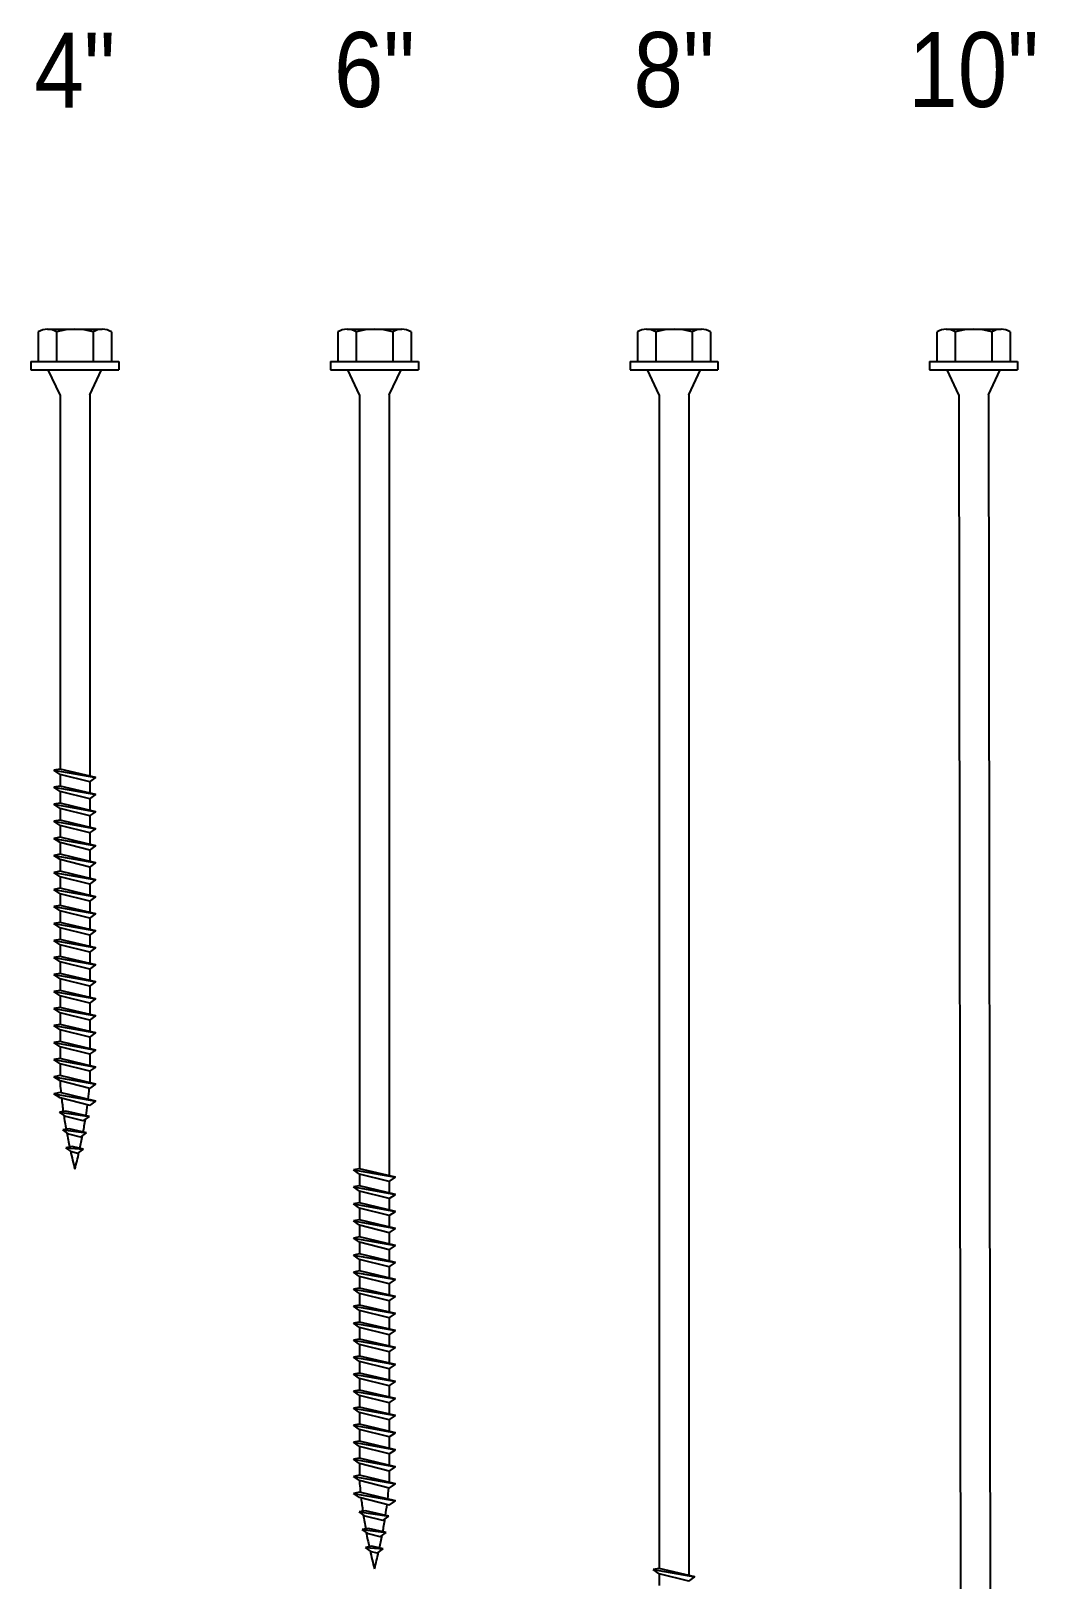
# Model space of a CAD drawing. Header units: inches. Extents: x -2661 to 42767, y -1222 to 9099.
# Drawn here: x 1319.53 to 1324.56, y 1306.39 to 1314.13 of the extents above; entities that cross this region are included whole.
import ezdxf

# ---------------------------------------------------------------- set-up
doc = ezdxf.new("R2010")
doc.units = ezdxf.units.IN
doc.header["$LTSCALE"] = 12
doc.header["$MEASUREMENT"] = 0
doc.layers.add('S-ANNO-NOTE', color=4, linetype='CONTINUOUS')
doc.layers.add('S-SIMPSON', color=2, linetype='CONTINUOUS')
doc.styles.add('Arial', font='arial.ttf', dxfattribs={"width": 0.85})

# ---------------------------------------------------------------- blocks, each defined once
blk = doc.blocks.new('TLOK010')
at = {"layer": 'S-SIMPSON'}
for p, q in [((-0.1833, 0.1899), (-0.1833, 0.0423)), ((-0.1374, 0.2031), (0.1374, 0.2031)), ((-0.0916, 0.1899), (-0.0916, 0.0423)), ((0.0916, 0.1899), (0.0916, 0.0423)), ((0.1833, 0.1899), (0.1833, 0.0423)), ((-0.2201, 0.0423), (0.2201, 0.0423)), ((-0.2201, 0.0423), (-0.2201, 0)), ((-0.2201, 0), (0.2201, 0)), ((-0.0741, -0.125), (-0.1331, 0)), ((-0.1323, 0), (0.1323, 0)), ((0.0741, -0.125), (0.1331, 0)), ((0.2201, 0.0423), (0.2201, 0)), ((-0.0741, -0.125), (-0.0635, -7.9981)), ((0.0741, -0.125), (0.0848, -8.0332))]:
    blk.add_line(p, q, dxfattribs=at)
for centre, radius, start, end in [((-0.1374, 0.1172), 0.086, 57.79577, 122.20423), ((0, -0.1209), 0.324, 73.57358, 106.42642), ((0.1374, 0.1172), 0.086, 57.79577, 122.20423)]:
    blk.add_arc(centre, radius, start, end, dxfattribs=at)
blk = doc.blocks.new('TLOK08')
at = {"layer": 'S-SIMPSON'}
for p, q in [((-0.1833, 0.1899), (-0.1833, 0.0423)), ((-0.1374, 0.2031), (0.1374, 0.2031)), ((-0.0916, 0.1899), (-0.0916, 0.0423)), ((0.0916, 0.1899), (0.0916, 0.0423)), ((0.1833, 0.1899), (0.1833, 0.0423)), ((-0.2201, 0.0423), (0.2201, 0.0423)), ((-0.2201, 0.0423), (-0.2201, 0)), ((-0.2201, 0), (0.2201, 0)), ((-0.0741, -0.125), (-0.1331, 0)), ((-0.1323, 0), (0.1323, 0)), ((0.0741, -0.125), (0.1331, 0)), ((0.2201, 0.0423), (0.2201, 0)), ((-0.0741, -0.125), (-0.0741, -5.9981)), ((0.0741, -0.125), (0.0741, -6.0332)), ((-0.0741, -5.9981), (-0.1048, -6.0036)), ((-0.0741, -5.9981), (-0.1048, -6.0036)), ((-0.0741, -5.9981), (-0.1048, -6.0036)), ((-0.0741, -5.9981), (-0.1048, -6.0036)), ((-0.0741, -6.025), (-0.1048, -6.0036)), ((-0.0741, -6.025), (-0.1048, -6.0036)), ((-0.0741, -6.025), (-0.1048, -6.0036)), ((-0.0741, -6.025), (-0.1048, -6.0036)), ((-0.1048, -6.0036), (0.1048, -6.0405)), ((-0.1048, -6.0036), (0.1048, -6.0405)), ((-0.1048, -6.0036), (0.1048, -6.0405)), ((-0.1048, -6.0036), (0.1048, -6.0405)), ((0.1048, -6.0405), (-0.0741, -5.9981)), ((0.1048, -6.0405), (-0.0741, -5.9981)), ((0.1048, -6.0405), (-0.0741, -5.9981)), ((0.1048, -6.0405), (-0.0741, -5.9981)), ((-0.0741, -6.025), (-0.0741, -6.0833)), ((0.0741, -6.062), (-0.0741, -6.025)), ((0.0741, -6.062), (-0.0741, -6.025)), ((0.0741, -6.062), (-0.0741, -6.025)), ((0.0741, -6.062), (-0.0741, -6.025)), ((0.0741, -6.062), (0.1048, -6.0405)), ((0.0741, -6.062), (0.1048, -6.0405)), ((0.0741, -6.062), (0.1048, -6.0405)), ((0.0741, -6.062), (0.1048, -6.0405))]:
    blk.add_line(p, q, dxfattribs=at)
for centre, radius, start, end in [((-0.1374, 0.1172), 0.086, 57.79577, 122.20423), ((0, -0.1209), 0.324, 73.57358, 106.42642), ((0.1374, 0.1172), 0.086, 57.79577, 122.20423)]:
    blk.add_arc(centre, radius, start, end, dxfattribs=at)
blk = doc.blocks.new('TLOK06')
at = {"layer": 'S-SIMPSON'}
for p, q in [((-0.1833, 0.1899), (-0.1833, 0.0423)), ((-0.1374, 0.2031), (0.1374, 0.2031)), ((-0.0916, 0.1899), (-0.0916, 0.0423)), ((0.0916, 0.1899), (0.0916, 0.0423)), ((0.1833, 0.1899), (0.1833, 0.0423)), ((-0.2201, 0.0423), (0.2201, 0.0423)), ((-0.2201, 0.0423), (-0.2201, 0)), ((-0.2201, 0), (0.2201, 0)), ((-0.0741, -0.125), (-0.1331, 0)), ((-0.1323, 0), (0.1323, 0)), ((0.0741, -0.125), (0.1331, 0)), ((0.2201, 0.0423), (0.2201, 0)), ((-0.0741, -0.125), (-0.0741, -3.9981)), ((0.0741, -0.125), (0.0741, -4.0332)), ((-0.0741, -3.9981), (-0.1048, -4.0036)), ((-0.0741, -3.9981), (-0.1048, -4.0036)), ((-0.0741, -3.9981), (-0.1048, -4.0036)), ((-0.0741, -3.9981), (-0.1048, -4.0036)), ((-0.0741, -4.025), (-0.1048, -4.0036)), ((-0.0741, -4.025), (-0.1048, -4.0036)), ((-0.0741, -4.025), (-0.1048, -4.0036)), ((-0.0741, -4.025), (-0.1048, -4.0036)), ((-0.1048, -4.0036), (0.1048, -4.0405)), ((-0.1048, -4.0036), (0.1048, -4.0405)), ((-0.1048, -4.0036), (0.1048, -4.0405)), ((-0.1048, -4.0036), (0.1048, -4.0405)), ((0.1048, -4.0405), (-0.0741, -3.9981)), ((0.1048, -4.0405), (-0.0741, -3.9981)), ((0.1048, -4.0405), (-0.0741, -3.9981)), ((0.1048, -4.0405), (-0.0741, -3.9981)), ((-0.0741, -4.025), (-0.0741, -4.0833)), ((0.0741, -4.062), (-0.0741, -4.025)), ((0.0741, -4.062), (-0.0741, -4.025)), ((0.0741, -4.062), (-0.0741, -4.025)), ((0.0741, -4.062), (-0.0741, -4.025)), ((-0.0741, -4.0833), (-0.1048, -4.0887)), ((-0.0741, -4.0833), (-0.1048, -4.0887)), ((-0.0741, -4.0833), (-0.1048, -4.0887)), ((-0.0741, -4.0833), (-0.1048, -4.0887)), ((-0.0741, -4.0833), (-0.1048, -4.0887)), ((-0.0741, -4.1102), (-0.1048, -4.0887)), ((-0.0741, -4.1102), (-0.1048, -4.0887)), ((-0.0741, -4.1102), (-0.1048, -4.0887)), ((-0.0741, -4.1102), (-0.1048, -4.0887)), ((-0.0741, -4.1102), (-0.1048, -4.0887)), ((-0.1048, -4.0887), (0.1048, -4.1257)), ((-0.1048, -4.0887), (0.1048, -4.1257)), ((-0.1048, -4.0887), (0.1048, -4.1257)), ((-0.1048, -4.0887), (0.1048, -4.1257)), ((-0.1048, -4.0887), (0.1048, -4.1257)), ((0.1048, -4.1257), (-0.0741, -4.0833)), ((0.1048, -4.1257), (-0.0741, -4.0833)), ((0.1048, -4.1257), (-0.0741, -4.0833)), ((0.1048, -4.1257), (-0.0741, -4.0833)), ((0.1048, -4.1257), (-0.0741, -4.0833)), ((0.0741, -4.062), (0.1048, -4.0405)), ((0.0741, -4.062), (0.1048, -4.0405)), ((0.0741, -4.062), (0.1048, -4.0405)), ((0.0741, -4.062), (0.1048, -4.0405)), ((0.0741, -4.062), (0.0741, -4.1184)), ((-0.0741, -4.1685), (-0.1048, -4.1739)), ((-0.0741, -4.1685), (-0.1048, -4.1739)), ((-0.0741, -4.1685), (-0.1048, -4.1739)), ((-0.0741, -4.1685), (-0.1048, -4.1739)), ((-0.0741, -4.1954), (-0.1048, -4.1739)), ((-0.0741, -4.1954), (-0.1048, -4.1739)), ((-0.0741, -4.1954), (-0.1048, -4.1739)), ((-0.0741, -4.1954), (-0.1048, -4.1739)), ((-0.1048, -4.1739), (0.1048, -4.2109)), ((-0.1048, -4.1739), (0.1048, -4.2109)), ((-0.1048, -4.1739), (0.1048, -4.2109)), ((-0.1048, -4.1739), (0.1048, -4.2109)), ((-0.0741, -4.1102), (-0.0741, -4.1685)), ((0.0741, -4.1472), (-0.0741, -4.1102)), ((0.0741, -4.1472), (-0.0741, -4.1102)), ((0.0741, -4.1472), (-0.0741, -4.1102)), ((0.0741, -4.1472), (-0.0741, -4.1102)), ((0.0741, -4.1472), (-0.0741, -4.1102)), ((0.1048, -4.2109), (-0.0741, -4.1685)), ((0.1048, -4.2109), (-0.0741, -4.1685)), ((0.1048, -4.2109), (-0.0741, -4.1685)), ((0.1048, -4.2109), (-0.0741, -4.1685)), ((0.0741, -4.1472), (0.1048, -4.1257)), ((0.0741, -4.1472), (0.1048, -4.1257)), ((0.0741, -4.1472), (0.1048, -4.1257)), ((0.0741, -4.1472), (0.1048, -4.1257)), ((0.0741, -4.1472), (0.1048, -4.1257)), ((0.0741, -4.1472), (0.0741, -4.2036)), ((-0.0741, -4.2537), (-0.1048, -4.2591)), ((-0.0741, -4.2537), (-0.1048, -4.2591)), ((-0.0741, -4.2537), (-0.1048, -4.2591)), ((-0.0741, -4.2537), (-0.1048, -4.2591)), ((-0.0741, -4.2806), (-0.1048, -4.2591)), ((-0.0741, -4.2806), (-0.1048, -4.2591)), ((-0.0741, -4.2806), (-0.1048, -4.2591)), ((-0.0741, -4.2806), (-0.1048, -4.2591)), ((-0.1048, -4.2591), (0.1048, -4.2961)), ((-0.1048, -4.2591), (0.1048, -4.2961)), ((-0.1048, -4.2591), (0.1048, -4.2961)), ((-0.1048, -4.2591), (0.1048, -4.2961)), ((-0.0741, -4.1954), (-0.0741, -4.2537)), ((0.0741, -4.2323), (-0.0741, -4.1954)), ((0.0741, -4.2323), (-0.0741, -4.1954)), ((0.0741, -4.2323), (-0.0741, -4.1954)), ((0.0741, -4.2323), (-0.0741, -4.1954)), ((0.1048, -4.2961), (-0.0741, -4.2537)), ((0.1048, -4.2961), (-0.0741, -4.2537)), ((0.1048, -4.2961), (-0.0741, -4.2537)), ((0.1048, -4.2961), (-0.0741, -4.2537)), ((0.0741, -4.2323), (0.1048, -4.2109)), ((0.0741, -4.2323), (0.1048, -4.2109)), ((0.0741, -4.2323), (0.1048, -4.2109)), ((0.0741, -4.2323), (0.1048, -4.2109)), ((0.0741, -4.2323), (0.0741, -4.2888)), ((-0.0741, -4.2806), (-0.0741, -4.3389)), ((0.0741, -4.3175), (-0.0741, -4.2806)), ((0.0741, -4.3175), (-0.0741, -4.2806)), ((0.0741, -4.3175), (-0.0741, -4.2806)), ((0.0741, -4.3175), (-0.0741, -4.2806)), ((0.0741, -4.3175), (0.1048, -4.2961)), ((0.0741, -4.3175), (0.1048, -4.2961)), ((0.0741, -4.3175), (0.1048, -4.2961)), ((0.0741, -4.3175), (0.1048, -4.2961)), ((0.0741, -4.3175), (0.0741, -4.374)), ((-0.0741, -4.3389), (-0.1048, -4.3443)), ((-0.0741, -4.3389), (-0.1048, -4.3443)), ((-0.0741, -4.3389), (-0.1048, -4.3443)), ((-0.0741, -4.3389), (-0.1048, -4.3443)), ((-0.0741, -4.3658), (-0.1048, -4.3443)), ((-0.0741, -4.3658), (-0.1048, -4.3443)), ((-0.0741, -4.3658), (-0.1048, -4.3443)), ((-0.0741, -4.3658), (-0.1048, -4.3443)), ((-0.1048, -4.3443), (0.1048, -4.3812)), ((-0.1048, -4.3443), (0.1048, -4.3812)), ((-0.1048, -4.3443), (0.1048, -4.3812)), ((-0.1048, -4.3443), (0.1048, -4.3812)), ((0.1048, -4.3812), (-0.0741, -4.3389)), ((0.1048, -4.3812), (-0.0741, -4.3389)), ((0.1048, -4.3812), (-0.0741, -4.3389)), ((0.1048, -4.3812), (-0.0741, -4.3389)), ((-0.0741, -4.3658), (-0.0741, -4.4241)), ((0.0741, -4.4027), (-0.0741, -4.3658)), ((0.0741, -4.4027), (-0.0741, -4.3658)), ((0.0741, -4.4027), (-0.0741, -4.3658)), ((0.0741, -4.4027), (-0.0741, -4.3658)), ((0.0741, -4.4027), (0.1048, -4.3812)), ((0.0741, -4.4027), (0.1048, -4.3812)), ((0.0741, -4.4027), (0.1048, -4.3812)), ((0.0741, -4.4027), (0.1048, -4.3812)), ((0.0741, -4.4027), (0.0741, -4.4592)), ((-0.0741, -4.4241), (-0.1048, -4.4295)), ((-0.0741, -4.4241), (-0.1048, -4.4295)), ((-0.0741, -4.451), (-0.1048, -4.4295)), ((-0.0741, -4.451), (-0.1048, -4.4295)), ((-0.1048, -4.4295), (0.1048, -4.4664)), ((-0.1048, -4.4295), (0.1048, -4.4664)), ((0.1048, -4.4664), (-0.0741, -4.4241)), ((0.1048, -4.4664), (-0.0741, -4.4241)), ((-0.0741, -4.451), (-0.0741, -4.5093)), ((0.0741, -4.4879), (-0.0741, -4.451)), ((0.0741, -4.4879), (-0.0741, -4.451)), ((0.0741, -4.4879), (0.1048, -4.4664)), ((0.0741, -4.4879), (0.1048, -4.4664)), ((0.0741, -4.4879), (0.0741, -4.5444)), ((-0.0741, -4.5093), (-0.1048, -4.5147)), ((-0.0741, -4.5093), (-0.1048, -4.5147)), ((-0.0741, -4.5361), (-0.1048, -4.5147)), ((-0.0741, -4.5361), (-0.1048, -4.5147)), ((-0.1048, -4.5147), (0.1048, -4.5516)), ((-0.1048, -4.5147), (0.1048, -4.5516)), ((0.1048, -4.5516), (-0.0741, -4.5093)), ((0.1048, -4.5516), (-0.0741, -4.5093)), ((-0.0741, -4.5361), (-0.0741, -4.5944)), ((0.0741, -4.5731), (-0.0741, -4.5361)), ((0.0741, -4.5731), (-0.0741, -4.5361)), ((0.0741, -4.5731), (0.1048, -4.5516)), ((0.0741, -4.5731), (0.1048, -4.5516)), ((-0.0741, -4.5944), (-0.1048, -4.5999)), ((-0.0741, -4.6213), (-0.1048, -4.5999)), ((-0.1048, -4.5999), (0.1048, -4.6368)), ((0.1048, -4.6368), (-0.0741, -4.5944)), ((-0.0741, -4.6213), (-0.0741, -4.6796)), ((0.0741, -4.6583), (-0.0741, -4.6213)), ((0.0741, -4.5731), (0.0741, -4.6295)), ((0.0741, -4.6583), (0.1048, -4.6368)), ((-0.0741, -4.6796), (-0.1048, -4.685)), ((-0.0741, -4.6796), (-0.1048, -4.685)), ((-0.0741, -4.6796), (-0.1048, -4.685)), ((-0.0741, -4.6796), (-0.1048, -4.685)), ((-0.0741, -4.7065), (-0.1048, -4.685)), ((-0.0741, -4.7065), (-0.1048, -4.685)), ((-0.0741, -4.7065), (-0.1048, -4.685)), ((-0.0741, -4.7065), (-0.1048, -4.685)), ((-0.1048, -4.685), (0.1048, -4.722)), ((-0.1048, -4.685), (0.1048, -4.722)), ((-0.1048, -4.685), (0.1048, -4.722)), ((-0.1048, -4.685), (0.1048, -4.722)), ((0.1048, -4.722), (-0.0741, -4.6796)), ((0.1048, -4.722), (-0.0741, -4.6796)), ((0.1048, -4.722), (-0.0741, -4.6796)), ((0.1048, -4.722), (-0.0741, -4.6796)), ((-0.0741, -4.7065), (-0.0741, -4.7648)), ((0.0741, -4.7435), (-0.0741, -4.7065)), ((0.0741, -4.7435), (-0.0741, -4.7065)), ((0.0741, -4.7435), (-0.0741, -4.7065)), ((0.0741, -4.7435), (-0.0741, -4.7065)), ((0.0741, -4.6583), (0.0741, -4.7147)), ((0.0741, -4.7435), (0.1048, -4.722)), ((0.0741, -4.7435), (0.1048, -4.722)), ((0.0741, -4.7435), (0.1048, -4.722)), ((0.0741, -4.7435), (0.1048, -4.722)), ((-0.0741, -4.7648), (-0.1048, -4.7702)), ((-0.0741, -4.7648), (-0.1048, -4.7702)), ((-0.0741, -4.7648), (-0.1048, -4.7702)), ((-0.0741, -4.7648), (-0.1048, -4.7702)), ((-0.0741, -4.7917), (-0.1048, -4.7702)), ((-0.0741, -4.7917), (-0.1048, -4.7702)), ((-0.0741, -4.7917), (-0.1048, -4.7702)), ((-0.0741, -4.7917), (-0.1048, -4.7702)), ((-0.1048, -4.7702), (0.1048, -4.8072)), ((-0.1048, -4.7702), (0.1048, -4.8072)), ((-0.1048, -4.7702), (0.1048, -4.8072)), ((-0.1048, -4.7702), (0.1048, -4.8072)), ((0.1048, -4.8072), (-0.0741, -4.7648)), ((0.1048, -4.8072), (-0.0741, -4.7648)), ((0.1048, -4.8072), (-0.0741, -4.7648)), ((0.1048, -4.8072), (-0.0741, -4.7648)), ((-0.0741, -4.7917), (-0.0741, -4.85)), ((0.0741, -4.8286), (-0.0741, -4.7917)), ((0.0741, -4.8286), (-0.0741, -4.7917)), ((0.0741, -4.8286), (-0.0741, -4.7917)), ((0.0741, -4.8286), (-0.0741, -4.7917)), ((0.0741, -4.7435), (0.0741, -4.7999)), ((-0.0741, -4.85), (-0.1048, -4.8554)), ((-0.0741, -4.85), (-0.1048, -4.8554)), ((-0.0741, -4.85), (-0.1048, -4.8554)), ((-0.0741, -4.85), (-0.1048, -4.8554)), ((-0.0741, -4.85), (-0.1048, -4.8554)), ((-0.0741, -4.8769), (-0.1048, -4.8554)), ((-0.0741, -4.8769), (-0.1048, -4.8554)), ((-0.0741, -4.8769), (-0.1048, -4.8554)), ((-0.0741, -4.8769), (-0.1048, -4.8554)), ((-0.0741, -4.8769), (-0.1048, -4.8554)), ((-0.1048, -4.8554), (0.1048, -4.8924)), ((-0.1048, -4.8554), (0.1048, -4.8924)), ((-0.1048, -4.8554), (0.1048, -4.8924)), ((-0.1048, -4.8554), (0.1048, -4.8924)), ((-0.1048, -4.8554), (0.1048, -4.8924)), ((0.1048, -4.8924), (-0.0741, -4.85)), ((0.1048, -4.8924), (-0.0741, -4.85)), ((0.1048, -4.8924), (-0.0741, -4.85)), ((0.1048, -4.8924), (-0.0741, -4.85)), ((0.1048, -4.8924), (-0.0741, -4.85)), ((-0.0741, -4.8769), (-0.0741, -4.9352)), ((0.0741, -4.9138), (-0.0741, -4.8769)), ((0.0741, -4.9138), (-0.0741, -4.8769)), ((0.0741, -4.9138), (-0.0741, -4.8769)), ((0.0741, -4.9138), (-0.0741, -4.8769)), ((0.0741, -4.9138), (-0.0741, -4.8769)), ((0.0741, -4.8286), (0.1048, -4.8072)), ((0.0741, -4.8286), (0.1048, -4.8072)), ((0.0741, -4.8286), (0.1048, -4.8072)), ((0.0741, -4.8286), (0.1048, -4.8072)), ((0.0741, -4.8286), (0.0741, -4.8851)), ((-0.0741, -4.9352), (-0.1048, -4.9406)), ((-0.0741, -4.9352), (-0.1048, -4.9406)), ((-0.0741, -4.9352), (-0.1048, -4.9406)), ((-0.0741, -4.9352), (-0.1048, -4.9406)), ((-0.0741, -4.9621), (-0.1048, -4.9406)), ((-0.0741, -4.9621), (-0.1048, -4.9406)), ((-0.0741, -4.9621), (-0.1048, -4.9406)), ((-0.0741, -4.9621), (-0.1048, -4.9406)), ((-0.1048, -4.9406), (0.1048, -4.9775)), ((-0.1048, -4.9406), (0.1048, -4.9775)), ((-0.1048, -4.9406), (0.1048, -4.9775)), ((0.1048, -4.9775), (-0.0741, -4.9352)), ((0.1048, -4.9775), (-0.0741, -4.9352)), ((0.1048, -4.9775), (-0.0741, -4.9352)), ((0.0741, -4.9703), (-0.0741, -4.9352)), ((0.0741, -4.9138), (0.1048, -4.8924)), ((0.0741, -4.9138), (0.1048, -4.8924)), ((0.0741, -4.9138), (0.1048, -4.8924)), ((0.0741, -4.9138), (0.1048, -4.8924)), ((0.0741, -4.9138), (0.1048, -4.8924)), ((0.0741, -4.9138), (0.0741, -4.9703)), ((-0.0741, -5.0204), (-0.1048, -5.0258)), ((-0.0741, -5.0204), (-0.1048, -5.0258)), ((-0.0741, -5.0204), (-0.1048, -5.0258)), ((-0.0741, -5.0204), (-0.1048, -5.0258)), ((-0.0741, -5.0473), (-0.1048, -5.0258)), ((-0.0741, -5.0473), (-0.1048, -5.0258)), ((-0.0741, -5.0473), (-0.1048, -5.0258)), ((-0.0741, -5.0473), (-0.1048, -5.0258)), ((-0.1048, -5.0258), (0.1048, -5.0627)), ((-0.1048, -5.0258), (0.1048, -5.0627)), ((-0.1048, -5.0258), (0.1048, -5.0627)), ((-0.1048, -5.0258), (0.1048, -5.0627)), ((-0.0741, -4.9621), (-0.0741, -5.0204)), ((0.0741, -4.999), (-0.0741, -4.9621)), ((0.0741, -4.999), (-0.0741, -4.9621)), ((0.0741, -4.999), (-0.0741, -4.9621)), ((0.0741, -4.999), (-0.0741, -4.9621)), ((0.1048, -5.0627), (-0.0741, -5.0204)), ((0.1048, -5.0627), (-0.0741, -5.0204)), ((0.1048, -5.0627), (-0.0741, -5.0204)), ((0.1048, -5.0627), (-0.0741, -5.0204)), ((0.0741, -4.9721), (0.1048, -4.9775)), ((0.0741, -4.999), (0.1048, -4.9775)), ((0.0741, -4.999), (0.1048, -4.9775)), ((0.0741, -4.999), (0.1048, -4.9775)), ((0.0741, -4.999), (0.1048, -4.9775)), ((0.0741, -4.999), (0.0741, -5.0555)), ((-0.0741, -5.1056), (-0.1048, -5.111)), ((-0.0741, -5.1056), (-0.1048, -5.111)), ((-0.0741, -5.1056), (-0.1048, -5.111)), ((-0.0741, -5.1056), (-0.1048, -5.111)), ((-0.0741, -5.1324), (-0.1048, -5.111)), ((-0.0741, -5.1324), (-0.1048, -5.111)), ((-0.0741, -5.1324), (-0.1048, -5.111)), ((-0.0741, -5.1324), (-0.1048, -5.111)), ((-0.1048, -5.111), (0.1048, -5.1479)), ((-0.1048, -5.111), (0.1048, -5.1479)), ((-0.1048, -5.111), (0.1048, -5.1479)), ((-0.1048, -5.111), (0.1048, -5.1479)), ((-0.0741, -5.0473), (-0.0741, -5.1056)), ((0.0741, -5.0842), (-0.0741, -5.0473)), ((0.0741, -5.0842), (-0.0741, -5.0473)), ((0.0741, -5.0842), (-0.0741, -5.0473)), ((0.0741, -5.0842), (-0.0741, -5.0473)), ((0.1048, -5.1479), (-0.0741, -5.1056)), ((0.1048, -5.1479), (-0.0741, -5.1056)), ((0.1048, -5.1479), (-0.0741, -5.1056)), ((0.1048, -5.1479), (-0.0741, -5.1056)), ((0.0741, -5.0842), (0.1048, -5.0627)), ((0.0741, -5.0842), (0.1048, -5.0627)), ((0.0741, -5.0842), (0.1048, -5.0627)), ((0.0741, -5.0842), (0.1048, -5.0627)), ((0.0741, -5.0842), (0.0741, -5.1407)), ((-0.0741, -5.1324), (-0.0741, -5.1907)), ((0.0741, -5.1694), (-0.0741, -5.1324)), ((0.0741, -5.1694), (-0.0741, -5.1324)), ((0.0741, -5.1694), (-0.0741, -5.1324)), ((0.0741, -5.1694), (-0.0741, -5.1324)), ((0.0741, -5.1694), (0.1048, -5.1479)), ((0.0741, -5.1694), (0.1048, -5.1479)), ((0.0741, -5.1694), (0.1048, -5.1479)), ((0.0741, -5.1694), (0.1048, -5.1479)), ((0.0741, -5.1694), (0.0741, -5.2258)), ((-0.0741, -5.1907), (-0.1048, -5.1961)), ((-0.0741, -5.1907), (-0.1048, -5.1961)), ((-0.0741, -5.2176), (-0.1048, -5.1961)), ((-0.0741, -5.2176), (-0.1048, -5.1961)), ((-0.1048, -5.1961), (0.1048, -5.2331)), ((-0.1048, -5.1961), (0.1048, -5.2331)), ((0.1048, -5.2331), (-0.0741, -5.1907)), ((0.1048, -5.2331), (-0.0741, -5.1907)), ((-0.0741, -5.2176), (-0.0741, -5.2759)), ((0.0741, -5.2546), (-0.0741, -5.2176)), ((0.0741, -5.2546), (-0.0741, -5.2176)), ((0.0741, -5.2546), (0.1048, -5.2331)), ((0.0741, -5.2546), (0.1048, -5.2331)), ((0.0741, -5.2546), (0.0741, -5.311)), ((-0.0741, -5.2759), (-0.1048, -5.2813)), ((-0.0741, -5.2759), (-0.1048, -5.2813)), ((-0.0741, -5.3028), (-0.1048, -5.2813)), ((-0.0741, -5.3028), (-0.1048, -5.2813)), ((-0.1048, -5.2813), (0.1048, -5.3183)), ((-0.1048, -5.2813), (0.1048, -5.3183)), ((0.1048, -5.3183), (-0.0741, -5.2759)), ((0.1048, -5.3183), (-0.0741, -5.2759)), ((-0.0741, -5.3028), (-0.0741, -5.3611)), ((0.0741, -5.3398), (-0.0741, -5.3028)), ((0.0741, -5.3398), (-0.0741, -5.3028)), ((0.0741, -5.3398), (0.1048, -5.3183)), ((0.0741, -5.3398), (0.1048, -5.3183)), ((0.0741, -5.3398), (0.0741, -5.3962)), ((-0.0741, -5.3611), (-0.1048, -5.3665)), ((-0.0741, -5.388), (-0.1048, -5.3665)), ((-0.1048, -5.3665), (0.1048, -5.4035)), ((0.1048, -5.4035), (-0.0741, -5.3611)), ((-0.0741, -5.388), (-0.0741, -5.4463)), ((0.0741, -5.4249), (-0.0741, -5.388)), ((0.0741, -5.4249), (0.1048, -5.4035)), ((-0.0741, -5.4463), (-0.1048, -5.4517)), ((-0.0741, -5.4732), (-0.1048, -5.4517)), ((-0.1048, -5.4517), (0.1048, -5.4887)), ((0.1048, -5.4887), (-0.0741, -5.4463)), ((-0.0741, -5.4732), (-0.0741, -5.5315)), ((0.0741, -5.5101), (-0.0741, -5.4732)), ((0.0741, -5.4249), (0.0741, -5.4814)), ((0.0741, -5.5101), (0.1048, -5.4887)), ((-0.0741, -5.5315), (-0.1048, -5.5369)), ((-0.0741, -5.5584), (-0.1048, -5.5369)), ((-0.1048, -5.5369), (0.1048, -5.5738)), ((0.1048, -5.5738), (-0.0741, -5.5315)), ((-0.0741, -5.5584), (-0.0741, -5.5741)), ((0.0741, -5.5953), (-0.0741, -5.5584)), ((0.0741, -5.5101), (0.0741, -5.5666)), ((0.0741, -5.5953), (0.1048, -5.5738)), ((-0.0741, -5.6167), (-0.1048, -5.6221)), ((-0.0741, -5.6435), (-0.1048, -5.6221)), ((-0.1048, -5.6221), (0.1048, -5.659)), ((0.1048, -5.659), (-0.0741, -5.6167)), ((0.0741, -5.6805), (-0.0741, -5.6435)), ((-0.0451, -5.7087), (-0.0766, -5.7143)), ((-0.046, -5.7357), (-0.0766, -5.7143)), ((-0.0766, -5.7143), (0.0724, -5.7365)), ((0.0724, -5.7365), (-0.0451, -5.7087)), ((0.0741, -5.6805), (0.1048, -5.659)), ((-0.0292, -5.7977), (-0.0612, -5.8033)), ((-0.0305, -5.8248), (-0.0612, -5.8033)), ((-0.0611, -5.8033), (0.0581, -5.8183)), ((0.0422, -5.7577), (-0.046, -5.7357)), ((0.0581, -5.8183), (-0.0292, -5.7977)), ((0.0422, -5.7577), (0.0724, -5.7365)), ((-0.0136, -5.8866), (-0.0457, -5.8923)), ((0.0281, -5.8394), (-0.0305, -5.8248)), ((0.0437, -5.9), (-0.0136, -5.8866)), ((0.0281, -5.8394), (0.0581, -5.8183)), ((-0.015, -5.9138), (-0.0457, -5.8923)), ((-0.0457, -5.8923), (0.0437, -5.9)), ((0.0138, -5.921), (-0.015, -5.9138)), ((0.0137, -5.921), (0.0437, -5.9))]:
    blk.add_line(p, q, dxfattribs=at)
for centre, radius, start, end in [((-0.1374, 0.1172), 0.086, 57.79577, 122.20423), ((0, -0.1209), 0.324, 73.57358, 106.42642), ((0.1374, 0.1172), 0.086, 57.79577, 122.20423), ((2.4522, -5.3539), 2.5359, 184.98082, 185.97001), ((2.4522, -5.3539), 2.5359, 186.59948, 188.09638), ((-2.4522, -5.3539), 2.5359, 353.29642, 354.54806), ((2.4522, -5.3539), 2.5359, 188.50289, 190.13887), ((-2.4522, -5.3539), 2.5359, 351.41425, 352.66392), ((-2.4522, -5.3539), 2.5359, 349.53719, 351.00276), ((2.4522, -5.3539), 2.5359, 190.53273, 192.17977), ((-2.4522, -5.3539), 2.5359, 347.66447, 349.1255), ((2.4522, -5.3539), 2.5359, 192.63682, 194.76047), ((-2.4522, -5.3539), 2.5359, 345.23953, 347.18825)]:
    blk.add_arc(centre, radius, start, end, dxfattribs=at)
blk = doc.blocks.new('TLOK04')
at = {"layer": 'S-SIMPSON'}
for p, q in [((-0.1833, 0.1899), (-0.1833, 0.0423)), ((-0.1374, 0.2031), (0.1374, 0.2031)), ((-0.0916, 0.1899), (-0.0916, 0.0423)), ((0.0916, 0.1899), (0.0916, 0.0423)), ((0.1833, 0.1899), (0.1833, 0.0423)), ((-0.2201, 0.0423), (0.2201, 0.0423)), ((-0.2201, 0.0423), (-0.2201, 0)), ((-0.2201, 0), (0.2201, 0)), ((-0.0741, -0.125), (-0.1331, 0)), ((-0.1323, 0), (0.1323, 0)), ((0.0741, -0.125), (0.1331, 0)), ((0.2201, 0.0423), (0.2201, 0)), ((-0.0741, -0.125), (-0.0741, -1.9981)), ((0.0741, -0.125), (0.0741, -2.0332)), ((-0.0741, -1.9981), (-0.1048, -2.0036)), ((-0.0741, -1.9981), (-0.1048, -2.0036)), ((-0.0741, -1.9981), (-0.1048, -2.0036)), ((-0.0741, -1.9981), (-0.1048, -2.0036)), ((-0.0741, -2.025), (-0.1048, -2.0036)), ((-0.0741, -2.025), (-0.1048, -2.0036)), ((-0.0741, -2.025), (-0.1048, -2.0036)), ((-0.0741, -2.025), (-0.1048, -2.0036)), ((-0.1048, -2.0036), (0.1048, -2.0405)), ((-0.1048, -2.0036), (0.1048, -2.0405)), ((-0.1048, -2.0036), (0.1048, -2.0405)), ((-0.1048, -2.0036), (0.1048, -2.0405)), ((0.1048, -2.0405), (-0.0741, -1.9981)), ((0.1048, -2.0405), (-0.0741, -1.9981)), ((0.1048, -2.0405), (-0.0741, -1.9981)), ((0.1048, -2.0405), (-0.0741, -1.9981)), ((-0.0741, -2.0833), (-0.1048, -2.0887)), ((-0.0741, -2.0833), (-0.1048, -2.0887)), ((-0.0741, -2.0833), (-0.1048, -2.0887)), ((-0.0741, -2.0833), (-0.1048, -2.0887)), ((-0.0741, -2.0833), (-0.1048, -2.0887)), ((-0.0741, -2.1102), (-0.1048, -2.0887)), ((-0.0741, -2.1102), (-0.1048, -2.0887)), ((-0.0741, -2.1102), (-0.1048, -2.0887)), ((-0.0741, -2.1102), (-0.1048, -2.0887)), ((-0.0741, -2.1102), (-0.1048, -2.0887)), ((-0.1048, -2.0887), (0.1048, -2.1257)), ((-0.1048, -2.0887), (0.1048, -2.1257)), ((-0.1048, -2.0887), (0.1048, -2.1257)), ((-0.1048, -2.0887), (0.1048, -2.1257)), ((-0.1048, -2.0887), (0.1048, -2.1257)), ((-0.0741, -2.025), (-0.0741, -2.0833)), ((0.0741, -2.062), (-0.0741, -2.025)), ((0.0741, -2.062), (-0.0741, -2.025)), ((0.0741, -2.062), (-0.0741, -2.025)), ((0.0741, -2.062), (-0.0741, -2.025)), ((0.1048, -2.1257), (-0.0741, -2.0833)), ((0.1048, -2.1257), (-0.0741, -2.0833)), ((0.1048, -2.1257), (-0.0741, -2.0833)), ((0.1048, -2.1257), (-0.0741, -2.0833)), ((0.1048, -2.1257), (-0.0741, -2.0833)), ((0.0741, -2.062), (0.1048, -2.0405)), ((0.0741, -2.062), (0.1048, -2.0405)), ((0.0741, -2.062), (0.1048, -2.0405)), ((0.0741, -2.062), (0.1048, -2.0405)), ((0.0741, -2.062), (0.0741, -2.1184)), ((-0.0741, -2.1685), (-0.1048, -2.1739)), ((-0.0741, -2.1685), (-0.1048, -2.1739)), ((-0.0741, -2.1685), (-0.1048, -2.1739)), ((-0.0741, -2.1685), (-0.1048, -2.1739)), ((-0.0741, -2.1102), (-0.0741, -2.1685)), ((0.0741, -2.1472), (-0.0741, -2.1102)), ((0.0741, -2.1472), (-0.0741, -2.1102)), ((0.0741, -2.1472), (-0.0741, -2.1102)), ((0.0741, -2.1472), (-0.0741, -2.1102)), ((0.0741, -2.1472), (-0.0741, -2.1102)), ((0.1048, -2.2109), (-0.0741, -2.1685)), ((0.1048, -2.2109), (-0.0741, -2.1685)), ((0.1048, -2.2109), (-0.0741, -2.1685)), ((0.1048, -2.2109), (-0.0741, -2.1685)), ((0.0741, -2.1472), (0.1048, -2.1257)), ((0.0741, -2.1472), (0.1048, -2.1257)), ((0.0741, -2.1472), (0.1048, -2.1257)), ((0.0741, -2.1472), (0.1048, -2.1257)), ((0.0741, -2.1472), (0.1048, -2.1257)), ((0.0741, -2.1472), (0.0741, -2.2036)), ((-0.0741, -2.1954), (-0.1048, -2.1739)), ((-0.0741, -2.1954), (-0.1048, -2.1739)), ((-0.0741, -2.1954), (-0.1048, -2.1739)), ((-0.0741, -2.1954), (-0.1048, -2.1739)), ((-0.1048, -2.1739), (0.1048, -2.2109)), ((-0.1048, -2.1739), (0.1048, -2.2109)), ((-0.1048, -2.1739), (0.1048, -2.2109)), ((-0.1048, -2.1739), (0.1048, -2.2109)), ((-0.0741, -2.1954), (-0.0741, -2.2537)), ((0.0741, -2.2323), (-0.0741, -2.1954)), ((0.0741, -2.2323), (-0.0741, -2.1954)), ((0.0741, -2.2323), (-0.0741, -2.1954)), ((0.0741, -2.2323), (-0.0741, -2.1954)), ((0.0741, -2.2323), (0.1048, -2.2109)), ((0.0741, -2.2323), (0.1048, -2.2109)), ((0.0741, -2.2323), (0.1048, -2.2109)), ((0.0741, -2.2323), (0.1048, -2.2109)), ((0.0741, -2.2323), (0.0741, -2.2888)), ((-0.0741, -2.2537), (-0.1048, -2.2591)), ((-0.0741, -2.2537), (-0.1048, -2.2591)), ((-0.0741, -2.2537), (-0.1048, -2.2591)), ((-0.0741, -2.2537), (-0.1048, -2.2591)), ((-0.0741, -2.2806), (-0.1048, -2.2591)), ((-0.0741, -2.2806), (-0.1048, -2.2591)), ((-0.0741, -2.2806), (-0.1048, -2.2591)), ((-0.0741, -2.2806), (-0.1048, -2.2591)), ((-0.1048, -2.2591), (0.1048, -2.2961)), ((-0.1048, -2.2591), (0.1048, -2.2961)), ((-0.1048, -2.2591), (0.1048, -2.2961)), ((-0.1048, -2.2591), (0.1048, -2.2961)), ((0.1048, -2.2961), (-0.0741, -2.2537)), ((0.1048, -2.2961), (-0.0741, -2.2537)), ((0.1048, -2.2961), (-0.0741, -2.2537)), ((0.1048, -2.2961), (-0.0741, -2.2537)), ((-0.0741, -2.2806), (-0.0741, -2.3389)), ((0.0741, -2.3175), (-0.0741, -2.2806)), ((0.0741, -2.3175), (-0.0741, -2.2806)), ((0.0741, -2.3175), (-0.0741, -2.2806)), ((0.0741, -2.3175), (-0.0741, -2.2806)), ((0.0741, -2.3175), (0.1048, -2.2961)), ((0.0741, -2.3175), (0.1048, -2.2961)), ((0.0741, -2.3175), (0.1048, -2.2961)), ((0.0741, -2.3175), (0.1048, -2.2961)), ((0.0741, -2.3175), (0.0741, -2.374)), ((-0.0741, -2.3389), (-0.1048, -2.3443)), ((-0.0741, -2.3389), (-0.1048, -2.3443)), ((-0.0741, -2.3389), (-0.1048, -2.3443)), ((-0.0741, -2.3389), (-0.1048, -2.3443)), ((-0.0741, -2.3658), (-0.1048, -2.3443)), ((-0.0741, -2.3658), (-0.1048, -2.3443)), ((-0.0741, -2.3658), (-0.1048, -2.3443)), ((-0.0741, -2.3658), (-0.1048, -2.3443)), ((-0.1048, -2.3443), (0.1048, -2.3812)), ((-0.1048, -2.3443), (0.1048, -2.3812)), ((-0.1048, -2.3443), (0.1048, -2.3812)), ((-0.1048, -2.3443), (0.1048, -2.3812)), ((0.1048, -2.3812), (-0.0741, -2.3389)), ((0.1048, -2.3812), (-0.0741, -2.3389)), ((0.1048, -2.3812), (-0.0741, -2.3389)), ((0.1048, -2.3812), (-0.0741, -2.3389)), ((-0.0741, -2.3658), (-0.0741, -2.4241)), ((0.0741, -2.4027), (-0.0741, -2.3658)), ((0.0741, -2.4027), (-0.0741, -2.3658)), ((0.0741, -2.4027), (-0.0741, -2.3658)), ((0.0741, -2.4027), (-0.0741, -2.3658)), ((0.0741, -2.4027), (0.1048, -2.3812)), ((0.0741, -2.4027), (0.1048, -2.3812)), ((0.0741, -2.4027), (0.1048, -2.3812)), ((0.0741, -2.4027), (0.1048, -2.3812)), ((-0.0741, -2.4241), (-0.1048, -2.4295)), ((-0.0741, -2.4241), (-0.1048, -2.4295)), ((-0.0741, -2.451), (-0.1048, -2.4295)), ((-0.0741, -2.451), (-0.1048, -2.4295)), ((-0.1048, -2.4295), (0.1048, -2.4664)), ((-0.1048, -2.4295), (0.1048, -2.4664)), ((0.1048, -2.4664), (-0.0741, -2.4241)), ((0.1048, -2.4664), (-0.0741, -2.4241)), ((-0.0741, -2.451), (-0.0741, -2.5093)), ((0.0741, -2.4879), (-0.0741, -2.451)), ((0.0741, -2.4879), (-0.0741, -2.451)), ((0.0741, -2.4027), (0.0741, -2.4592)), ((0.0741, -2.4879), (0.1048, -2.4664)), ((0.0741, -2.4879), (0.1048, -2.4664)), ((-0.0741, -2.5093), (-0.1048, -2.5147)), ((-0.0741, -2.5093), (-0.1048, -2.5147)), ((-0.0741, -2.5361), (-0.1048, -2.5147)), ((-0.0741, -2.5361), (-0.1048, -2.5147)), ((-0.1048, -2.5147), (0.1048, -2.5516)), ((-0.1048, -2.5147), (0.1048, -2.5516)), ((0.1048, -2.5516), (-0.0741, -2.5093)), ((0.1048, -2.5516), (-0.0741, -2.5093)), ((-0.0741, -2.5361), (-0.0741, -2.5944)), ((0.0741, -2.5731), (-0.0741, -2.5361)), ((0.0741, -2.5731), (-0.0741, -2.5361)), ((0.0741, -2.4879), (0.0741, -2.5444)), ((0.0741, -2.5731), (0.1048, -2.5516)), ((0.0741, -2.5731), (0.1048, -2.5516)), ((-0.0741, -2.5944), (-0.1048, -2.5999)), ((-0.0741, -2.6213), (-0.1048, -2.5999)), ((-0.1048, -2.5999), (0.1048, -2.6368)), ((0.1048, -2.6368), (-0.0741, -2.5944)), ((-0.0741, -2.6213), (-0.0741, -2.6796)), ((0.0741, -2.6583), (-0.0741, -2.6213)), ((0.0741, -2.5731), (0.0741, -2.6295)), ((-0.0741, -2.6796), (-0.1048, -2.685)), ((-0.0741, -2.6796), (-0.1048, -2.685)), ((-0.0741, -2.6796), (-0.1048, -2.685)), ((-0.0741, -2.6796), (-0.1048, -2.685)), ((-0.0741, -2.7065), (-0.1048, -2.685)), ((-0.0741, -2.7065), (-0.1048, -2.685)), ((-0.0741, -2.7065), (-0.1048, -2.685)), ((-0.0741, -2.7065), (-0.1048, -2.685)), ((-0.1048, -2.685), (0.1048, -2.722)), ((-0.1048, -2.685), (0.1048, -2.722)), ((-0.1048, -2.685), (0.1048, -2.722)), ((-0.1048, -2.685), (0.1048, -2.722)), ((0.1048, -2.722), (-0.0741, -2.6796)), ((0.1048, -2.722), (-0.0741, -2.6796)), ((0.1048, -2.722), (-0.0741, -2.6796)), ((0.1048, -2.722), (-0.0741, -2.6796)), ((-0.0741, -2.7065), (-0.0741, -2.7648)), ((0.0741, -2.7435), (-0.0741, -2.7065)), ((0.0741, -2.7435), (-0.0741, -2.7065)), ((0.0741, -2.7435), (-0.0741, -2.7065)), ((0.0741, -2.7435), (-0.0741, -2.7065)), ((0.0741, -2.6583), (0.1048, -2.6368)), ((0.0741, -2.6583), (0.0741, -2.7147)), ((-0.0741, -2.7648), (-0.1048, -2.7702)), ((-0.0741, -2.7648), (-0.1048, -2.7702)), ((-0.0741, -2.7648), (-0.1048, -2.7702)), ((-0.0741, -2.7648), (-0.1048, -2.7702)), ((-0.0741, -2.7917), (-0.1048, -2.7702)), ((-0.0741, -2.7917), (-0.1048, -2.7702)), ((-0.0741, -2.7917), (-0.1048, -2.7702)), ((-0.0741, -2.7917), (-0.1048, -2.7702)), ((-0.1048, -2.7702), (0.1048, -2.8072)), ((-0.1048, -2.7702), (0.1048, -2.8072)), ((-0.1048, -2.7702), (0.1048, -2.8072)), ((-0.1048, -2.7702), (0.1048, -2.8072)), ((0.1048, -2.8072), (-0.0741, -2.7648)), ((0.1048, -2.8072), (-0.0741, -2.7648)), ((0.1048, -2.8072), (-0.0741, -2.7648)), ((0.1048, -2.8072), (-0.0741, -2.7648)), ((0.0741, -2.7435), (0.1048, -2.722)), ((0.0741, -2.7435), (0.1048, -2.722)), ((0.0741, -2.7435), (0.1048, -2.722)), ((0.0741, -2.7435), (0.1048, -2.722)), ((0.0741, -2.7435), (0.0741, -2.7999)), ((-0.0741, -2.85), (-0.1048, -2.8554)), ((-0.0741, -2.85), (-0.1048, -2.8554)), ((-0.0741, -2.85), (-0.1048, -2.8554)), ((-0.0741, -2.85), (-0.1048, -2.8554)), ((-0.0741, -2.85), (-0.1048, -2.8554)), ((-0.0741, -2.8769), (-0.1048, -2.8554)), ((-0.0741, -2.8769), (-0.1048, -2.8554)), ((-0.0741, -2.8769), (-0.1048, -2.8554)), ((-0.0741, -2.8769), (-0.1048, -2.8554)), ((-0.0741, -2.8769), (-0.1048, -2.8554)), ((-0.1048, -2.8554), (0.1048, -2.8924)), ((-0.1048, -2.8554), (0.1048, -2.8924)), ((-0.1048, -2.8554), (0.1048, -2.8924)), ((-0.1048, -2.8554), (0.1048, -2.8924)), ((-0.1048, -2.8554), (0.1048, -2.8924)), ((-0.0741, -2.7917), (-0.0741, -2.85)), ((0.0741, -2.8286), (-0.0741, -2.7917)), ((0.0741, -2.8286), (-0.0741, -2.7917)), ((0.0741, -2.8286), (-0.0741, -2.7917)), ((0.0741, -2.8286), (-0.0741, -2.7917)), ((0.1048, -2.8924), (-0.0741, -2.85)), ((0.1048, -2.8924), (-0.0741, -2.85)), ((0.1048, -2.8924), (-0.0741, -2.85)), ((0.1048, -2.8924), (-0.0741, -2.85)), ((0.1048, -2.8924), (-0.0741, -2.85)), ((0.0741, -2.8286), (0.1048, -2.8072)), ((0.0741, -2.8286), (0.1048, -2.8072)), ((0.0741, -2.8286), (0.1048, -2.8072)), ((0.0741, -2.8286), (0.1048, -2.8072)), ((0.0741, -2.8286), (0.0741, -2.8851)), ((-0.0741, -2.9352), (-0.1048, -2.9406)), ((-0.0741, -2.9352), (-0.1048, -2.9406)), ((-0.0741, -2.9352), (-0.1048, -2.9406)), ((-0.0741, -2.9352), (-0.1048, -2.9406)), ((-0.0741, -2.9621), (-0.1048, -2.9406)), ((-0.0741, -2.9621), (-0.1048, -2.9406)), ((-0.0741, -2.9621), (-0.1048, -2.9406)), ((-0.0741, -2.9621), (-0.1048, -2.9406)), ((-0.1048, -2.9406), (0.1048, -2.9775)), ((-0.1048, -2.9406), (0.1048, -2.9775)), ((-0.1048, -2.9406), (0.1048, -2.9775)), ((-0.0741, -2.8769), (-0.0741, -2.9352)), ((0.0741, -2.9138), (-0.0741, -2.8769)), ((0.0741, -2.9138), (-0.0741, -2.8769)), ((0.0741, -2.9138), (-0.0741, -2.8769)), ((0.0741, -2.9138), (-0.0741, -2.8769)), ((0.0741, -2.9138), (-0.0741, -2.8769)), ((0.1048, -2.9775), (-0.0741, -2.9352)), ((0.1048, -2.9775), (-0.0741, -2.9352)), ((0.1048, -2.9775), (-0.0741, -2.9352)), ((0.0741, -2.9703), (-0.0741, -2.9352)), ((0.0741, -2.9138), (0.1048, -2.8924)), ((0.0741, -2.9138), (0.1048, -2.8924)), ((0.0741, -2.9138), (0.1048, -2.8924)), ((0.0741, -2.9138), (0.1048, -2.8924)), ((0.0741, -2.9138), (0.1048, -2.8924)), ((0.0741, -2.9138), (0.0741, -2.9703)), ((-0.0741, -3.0204), (-0.1048, -3.0258)), ((-0.0741, -3.0204), (-0.1048, -3.0258)), ((-0.0741, -3.0204), (-0.1048, -3.0258)), ((-0.0741, -3.0204), (-0.1048, -3.0258)), ((-0.0741, -2.9621), (-0.0741, -3.0204)), ((0.0741, -2.999), (-0.0741, -2.9621)), ((0.0741, -2.999), (-0.0741, -2.9621)), ((0.0741, -2.999), (-0.0741, -2.9621)), ((0.0741, -2.999), (-0.0741, -2.9621)), ((0.1048, -3.0627), (-0.0741, -3.0204)), ((0.1048, -3.0627), (-0.0741, -3.0204)), ((0.1048, -3.0627), (-0.0741, -3.0204)), ((0.1048, -3.0627), (-0.0741, -3.0204)), ((0.0741, -2.9721), (0.1048, -2.9775)), ((0.0741, -2.999), (0.1048, -2.9775)), ((0.0741, -2.999), (0.1048, -2.9775)), ((0.0741, -2.999), (0.1048, -2.9775)), ((0.0741, -2.999), (0.1048, -2.9775)), ((0.0741, -2.999), (0.0741, -3.0555)), ((-0.0741, -3.0473), (-0.1048, -3.0258)), ((-0.0741, -3.0473), (-0.1048, -3.0258)), ((-0.0741, -3.0473), (-0.1048, -3.0258)), ((-0.0741, -3.0473), (-0.1048, -3.0258)), ((-0.1048, -3.0258), (0.1048, -3.0627)), ((-0.1048, -3.0258), (0.1048, -3.0627)), ((-0.1048, -3.0258), (0.1048, -3.0627)), ((-0.1048, -3.0258), (0.1048, -3.0627)), ((-0.0741, -3.0473), (-0.0741, -3.1056)), ((0.0741, -3.0842), (-0.0741, -3.0473)), ((0.0741, -3.0842), (-0.0741, -3.0473)), ((0.0741, -3.0842), (-0.0741, -3.0473)), ((0.0741, -3.0842), (-0.0741, -3.0473)), ((0.0741, -3.0842), (0.1048, -3.0627)), ((0.0741, -3.0842), (0.1048, -3.0627)), ((0.0741, -3.0842), (0.1048, -3.0627)), ((0.0741, -3.0842), (0.1048, -3.0627)), ((0.0741, -3.0842), (0.0741, -3.1407)), ((-0.0741, -3.1056), (-0.1048, -3.111)), ((-0.0741, -3.1056), (-0.1048, -3.111)), ((-0.0741, -3.1056), (-0.1048, -3.111)), ((-0.0741, -3.1056), (-0.1048, -3.111)), ((-0.0741, -3.1324), (-0.1048, -3.111)), ((-0.0741, -3.1324), (-0.1048, -3.111)), ((-0.0741, -3.1324), (-0.1048, -3.111)), ((-0.0741, -3.1324), (-0.1048, -3.111)), ((-0.1048, -3.111), (0.1048, -3.1479)), ((-0.1048, -3.111), (0.1048, -3.1479)), ((-0.1048, -3.111), (0.1048, -3.1479)), ((-0.1048, -3.111), (0.1048, -3.1479)), ((0.1048, -3.1479), (-0.0741, -3.1056)), ((0.1048, -3.1479), (-0.0741, -3.1056)), ((0.1048, -3.1479), (-0.0741, -3.1056)), ((0.1048, -3.1479), (-0.0741, -3.1056)), ((-0.0741, -3.1324), (-0.0741, -3.1907)), ((0.0741, -3.1694), (-0.0741, -3.1324)), ((0.0741, -3.1694), (-0.0741, -3.1324)), ((0.0741, -3.1694), (-0.0741, -3.1324)), ((0.0741, -3.1694), (-0.0741, -3.1324)), ((0.0741, -3.1694), (0.1048, -3.1479)), ((0.0741, -3.1694), (0.1048, -3.1479)), ((0.0741, -3.1694), (0.1048, -3.1479)), ((0.0741, -3.1694), (0.1048, -3.1479)), ((0.0741, -3.1694), (0.0741, -3.2258)), ((-0.0741, -3.1907), (-0.1048, -3.1961)), ((-0.0741, -3.1907), (-0.1048, -3.1961)), ((-0.0741, -3.2176), (-0.1048, -3.1961)), ((-0.0741, -3.2176), (-0.1048, -3.1961)), ((-0.1048, -3.1961), (0.1048, -3.2331)), ((-0.1048, -3.1961), (0.1048, -3.2331)), ((0.1048, -3.2331), (-0.0741, -3.1907)), ((0.1048, -3.2331), (-0.0741, -3.1907)), ((-0.0741, -3.2176), (-0.0741, -3.2759)), ((0.0741, -3.2546), (-0.0741, -3.2176)), ((0.0741, -3.2546), (-0.0741, -3.2176)), ((0.0741, -3.2546), (0.1048, -3.2331)), ((0.0741, -3.2546), (0.1048, -3.2331)), ((-0.0741, -3.2759), (-0.1048, -3.2813)), ((-0.0741, -3.2759), (-0.1048, -3.2813)), ((-0.0741, -3.3028), (-0.1048, -3.2813)), ((-0.0741, -3.3028), (-0.1048, -3.2813)), ((-0.1048, -3.2813), (0.1048, -3.3183)), ((-0.1048, -3.2813), (0.1048, -3.3183)), ((0.1048, -3.3183), (-0.0741, -3.2759)), ((0.1048, -3.3183), (-0.0741, -3.2759)), ((-0.0741, -3.3028), (-0.0741, -3.3611)), ((0.0741, -3.3398), (-0.0741, -3.3028)), ((0.0741, -3.3398), (-0.0741, -3.3028)), ((0.0741, -3.2546), (0.0741, -3.311)), ((0.0741, -3.3398), (0.1048, -3.3183)), ((0.0741, -3.3398), (0.1048, -3.3183)), ((-0.0741, -3.3611), (-0.1048, -3.3665)), ((-0.0741, -3.388), (-0.1048, -3.3665)), ((-0.1048, -3.3665), (0.1048, -3.4035)), ((0.1048, -3.4035), (-0.0741, -3.3611)), ((-0.0741, -3.388), (-0.0741, -3.4463)), ((0.0741, -3.4249), (-0.0741, -3.388)), ((0.0741, -3.3398), (0.0741, -3.3962)), ((0.0741, -3.4249), (0.1048, -3.4035)), ((-0.0741, -3.4463), (-0.1048, -3.4517)), ((-0.0741, -3.4732), (-0.1048, -3.4517)), ((-0.1048, -3.4517), (0.1048, -3.4887)), ((0.1048, -3.4887), (-0.0741, -3.4463)), ((-0.0741, -3.4732), (-0.0741, -3.5315)), ((0.0741, -3.5101), (-0.0741, -3.4732)), ((0.0741, -3.4249), (0.0741, -3.4814)), ((-0.0741, -3.5315), (-0.1048, -3.5369)), ((-0.0741, -3.5584), (-0.1048, -3.5369)), ((-0.1048, -3.5369), (0.1048, -3.5738)), ((0.1048, -3.5738), (-0.0741, -3.5315)), ((-0.0741, -3.5584), (-0.0741, -3.5741)), ((0.0741, -3.5953), (-0.0741, -3.5584)), ((0.0741, -3.5101), (0.1048, -3.4887)), ((0.0741, -3.5101), (0.0741, -3.5666)), ((-0.0741, -3.6167), (-0.1048, -3.6221)), ((-0.0741, -3.6435), (-0.1048, -3.6221)), ((-0.1048, -3.6221), (0.1048, -3.659)), ((0.1048, -3.659), (-0.0741, -3.6167)), ((0.0741, -3.5953), (0.1048, -3.5738)), ((-0.0451, -3.7087), (-0.0766, -3.7143)), ((-0.046, -3.7357), (-0.0766, -3.7143)), ((-0.0766, -3.7143), (0.0724, -3.7365)), ((0.0741, -3.6805), (-0.0741, -3.6435)), ((0.0724, -3.7365), (-0.0451, -3.7087)), ((0.0741, -3.6805), (0.1048, -3.659)), ((0.0422, -3.7577), (-0.046, -3.7357)), ((0.0422, -3.7577), (0.0724, -3.7365)), ((-0.0292, -3.7977), (-0.0612, -3.8033)), ((-0.0305, -3.8248), (-0.0612, -3.8033)), ((-0.0611, -3.8033), (0.0581, -3.8183)), ((0.0281, -3.8394), (-0.0305, -3.8248)), ((0.0581, -3.8183), (-0.0292, -3.7977)), ((0.0281, -3.8394), (0.0581, -3.8183)), ((-0.0136, -3.8866), (-0.0457, -3.8923)), ((-0.015, -3.9138), (-0.0457, -3.8923)), ((-0.0457, -3.8923), (0.0437, -3.9)), ((0.0138, -3.921), (-0.015, -3.9138)), ((0.0437, -3.9), (-0.0136, -3.8866)), ((0.0137, -3.921), (0.0437, -3.9))]:
    blk.add_line(p, q, dxfattribs=at)
for centre, radius, start, end in [((-0.1374, 0.1172), 0.086, 57.79577, 122.20423), ((0, -0.1209), 0.324, 73.57358, 106.42642), ((0.1374, 0.1172), 0.086, 57.79577, 122.20423), ((2.4522, -3.3539), 2.5359, 184.98082, 185.97001), ((-2.4522, -3.3539), 2.5359, 353.29642, 354.54806), ((2.4522, -3.3539), 2.5359, 186.59948, 188.09638), ((-2.4522, -3.3539), 2.5359, 351.41425, 352.66392), ((2.4522, -3.3539), 2.5359, 188.50289, 190.13887), ((-2.4522, -3.3539), 2.5359, 349.53719, 351.00276), ((2.4522, -3.3539), 2.5359, 190.53273, 192.17977), ((-2.4522, -3.3539), 2.5359, 347.66447, 349.1255), ((2.4522, -3.3539), 2.5359, 192.63682, 194.76047), ((-2.4522, -3.3539), 2.5359, 345.23953, 347.18825)]:
    blk.add_arc(centre, radius, start, end, dxfattribs=at)

msp = doc.modelspace()

# ---------------------------------------------------------------- block references
at = {"layer": 'S-SIMPSON'}
for name, p in [('TLOK04', (1319.75278, 1312.43746)), ('TLOK06', (1321.25278, 1312.43746)), ('TLOK08', (1322.75278, 1312.43746)), ('TLOK010', (1324.25278, 1312.43746))]:
    msp.add_blockref(name, p, dxfattribs=at)

# ---------------------------------------------------------------- texts
at = {"layer": 'S-ANNO-NOTE', "color": 191, "char_height": 0.375, "width": 1.5434442, "attachment_point": 5, "style": 'Arial'}
for s, insert in [('\\A1;4{\\H1x;"}', (1319.75278, 1313.93746)), ('\\A1;6{\\H1x;"}', (1321.25278, 1313.93746)), ('\\A1;8{\\H1x;"}', (1322.75278, 1313.93746)), ('\\A1;10{\\H1x;"}', (1324.25278, 1313.93746))]:
    msp.add_mtext(s, dxfattribs=dict(at, insert=insert))

doc.saveas('drawing.dxf')
